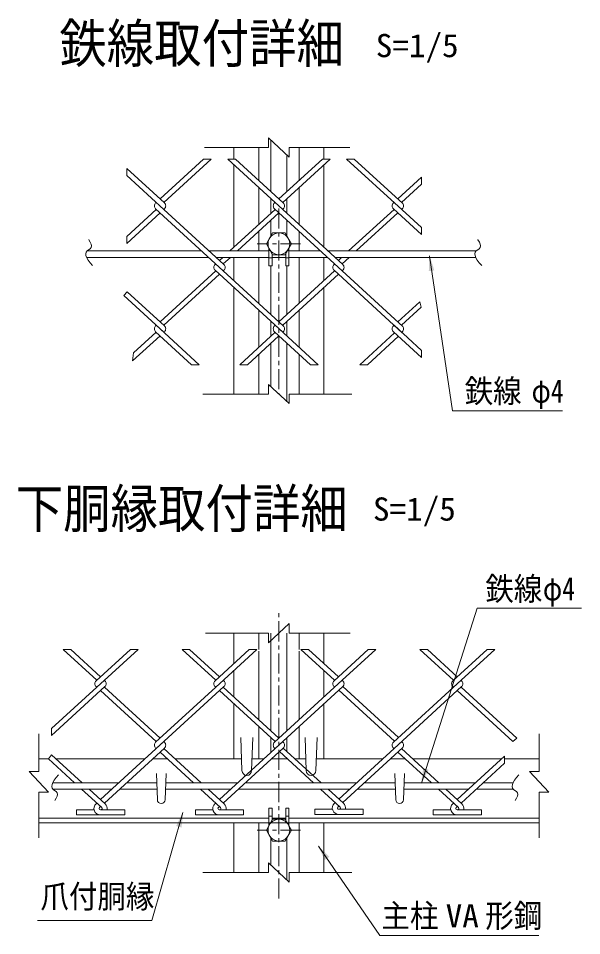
# Model space of a CAD drawing. Units: millimetres, scale not verified, with parts at other scales. Extents: x -4455 to 4455, y -3150 to 3150.
# Drawn here: x 1515 to 2567, y -414 to 1299 of the extents above; entities that cross this region are included whole.
import ezdxf
from ezdxf.enums import TextEntityAlignment as Align

# ---------------------------------------------------------------- set-up
doc = ezdxf.new("R2010")
doc.units = ezdxf.units.MM
doc.header["$LTSCALE"] = 30
doc.linetypes.add('USER1', pattern=[2, 1.25, -0.25, 0.25, -0.25])
doc.layers.add('0-0_7詳細', color=7, linetype='Continuous', lineweight=18)
doc.styles.add('ＭＳ ゴシック', font='')
doc.styles.get('ＭＳ ゴシック').set_extended_font_data('MS Gothic')

msp = doc.modelspace()

# ---------------------------------------------------------------- linework, layer by layer
at = {"layer": '0-0_7詳細', "color": 4}
for p, q in [((2021.31, 1040.32), (1982.54, 1076.32)), ((1982.54, 1058.32), (1982.54, 1076.32)), ((1982.54, 1058.32), (1862.96, 1058.32)), ((2021.31, 1058.32), (2134.48, 1058.32)), ((2021.31, 1058.32), (2021.31, 1040.32)), ((2021.31, 579.83), (1982.54, 615.83)), ((1982.54, 597.83), (1982.54, 615.83)), ((1982.54, 597.83), (1859.73, 597.83)), ((2021.31, 597.83), (2021.31, 579.83)), ((2021.31, 597.83), (2138.13, 597.83)), ((2021.31, 169.19), (1982.54, 133.19)), ((2021.31, 151.19), (2021.31, 169.19)), ((1982.54, 151.19), (1864.74, 151.19)), ((1982.54, 151.19), (1982.54, 133.19)), ((2021.31, 151.19), (2135.25, 151.19)), ((1553.55, -106.91), (1553.55, -36.71)), ((2488.01, -106.91), (2488.01, -36.71)), ((1571.55, -145.68), (1535.55, -106.91)), ((1553.55, -106.91), (1535.55, -106.91)), ((2488.01, -106.91), (2470.01, -106.91)), ((1553.55, -145.68), (1553.55, -231.26)), ((1553.55, -145.68), (1571.55, -145.68)), ((2488.01, -145.68), (2488.01, -231.26)), ((2021.31, -313.95), (1982.54, -277.95)), ((1982.54, -295.95), (1982.54, -277.95)), ((1982.54, -295.95), (1859.73, -295.95)), ((2021.31, -295.95), (2138.13, -295.95)), ((2021.31, -295.95), (2021.31, -313.95))]:
    msp.add_line(p, q, dxfattribs=at)
at = {"layer": '0-0_7詳細', "lineweight": 9}
for p, q in [((1986.93, 1072.25), (1986.93, 975.9)), ((1917.93, 1058.32), (1917.93, 1036.72)), ((1964.43, 1058.32), (1964.43, 996.52)), ((2039.43, 1058.32), (2039.43, 996.52)), ((2085.93, 1058.32), (2085.93, 1036.72)), ((2016.93, 1044.4), (2016.93, 975.9)), ((1917.93, 1026.11), (1917.93, 872.17)), ((2085.93, 1026.11), (2085.93, 872.17)), ((1964.43, 983.5), (1964.43, 914.78)), ((2039.43, 983.5), (2039.43, 914.78)), ((1986.93, 962.88), (1986.93, 935.39)), ((2016.93, 962.88), (2016.93, 935.39)), ((1994.82, 955.65), (1993.75, 954.67)), ((1994.82, 955.65), (1993.75, 954.67)), ((1986.93, 922.37), (1986.93, 893.11)), ((2016.93, 922.37), (2016.93, 893.11)), ((1964.43, 901.75), (1964.43, 865)), ((2039.43, 901.75), (2039.43, 865)), ((1643.61, 865), (1857.51, 865)), ((1871.72, 865), (1983.18, 865)), ((1983.18, 870.09), (1983.18, 837.31)), ((1985.65, 865.81), (1983.18, 865.81)), ((1989.18, 859.7), (1989.18, 837.31)), ((2018.21, 865.81), (2020.68, 865.81)), ((2020.68, 870.09), (2020.68, 837.31)), ((2020.68, 865), (2079.54, 865)), ((2093.75, 865), (2370.27, 865)), ((1642.88, 853), (1870.61, 853)), ((1884.82, 853), (1983.18, 853)), ((1917.93, 853), (1917.93, 809.64)), ((1964.43, 853), (1964.43, 767.03)), ((1989.18, 852.31), (1983.18, 852.31)), ((1989.18, 853), (2014.68, 853)), ((2014.68, 852.31), (2020.68, 852.31)), ((2020.68, 853), (2092.63, 853)), ((2039.43, 853), (2039.43, 767.03)), ((2085.93, 853), (2085.93, 809.64)), ((2106.84, 853), (2369.54, 853)), ((1989.18, 837.31), (1983.18, 837.31)), ((1986.93, 837.31), (1986.93, 746.41)), ((2016.93, 837.31), (2016.93, 746.41)), ((1917.93, 796.62), (1917.93, 597.83)), ((2085.93, 796.62), (2085.93, 597.83)), ((1964.43, 754.01), (1964.43, 685.28)), ((2039.43, 754.01), (2039.43, 685.28)), ((1986.93, 733.39), (1986.93, 705.9)), ((2016.93, 733.39), (2016.93, 705.9)), ((1986.93, 692.88), (1986.93, 611.75)), ((2016.93, 692.88), (2016.93, 583.9)), ((1964.43, 672.26), (1964.43, 597.83)), ((2039.43, 672.26), (2039.43, 597.83)), ((1917.93, 94.63), (1917.93, 151.19)), ((1964.43, 120.91), (1964.43, 151.19)), ((1986.93, -31.12), (1986.93, 151.19)), ((2016.93, -31.12), (2016.93, 151.19)), ((2039.43, 120.91), (2039.43, 151.19)), ((2085.93, 94.63), (2085.93, 151.19)), ((1964.43, -10.51), (1964.43, 117.35)), ((2039.43, -10.51), (2039.43, 117.35)), ((1917.93, 32.1), (1917.93, 81.61)), ((2085.93, 32.1), (2085.93, 81.61)), ((1899.09, 62.39), (1898.02, 63.37)), ((1917.93, -83.24), (1917.93, 19.08)), ((2085.93, -83.24), (2085.93, 19.08)), ((1964.43, -83.24), (1964.43, -23.53)), ((2039.43, -83.24), (2039.43, -23.53)), ((1930.68, -43.93), (1932.93, -105.43)), ((1953.18, -43.93), (1950.93, -105.43)), ((1986.93, -71.63), (1986.93, -44.14)), ((2016.93, -69.67), (2016.93, -44.14)), ((2050.68, -43.93), (2052.93, -105.43)), ((2073.18, -43.93), (2070.93, -105.43)), ((1553.55, -83.24), (1571.33, -83.24)), ((1585.54, -83.24), (1752.23, -83.24)), ((1766.44, -83.24), (1793.36, -83.24)), ((1807.57, -83.24), (1932.11, -83.24)), ((1951.74, -83.24), (1974.26, -83.24)), ((1988.47, -83.24), (2017.53, -83.24)), ((2031.74, -83.24), (2052.11, -83.24)), ((2071.74, -83.24), (2196.29, -83.24)), ((2210.5, -83.24), (2237.41, -83.24)), ((2251.62, -83.24), (2418.31, -83.24)), ((2423.42, -83.24), (2488.01, -83.24)), ((1773.11, -110.7), (1774.91, -159.9)), ((1791.11, -110.7), (1789.31, -159.9)), ((2218.19, -110.7), (2219.99, -159.9)), ((2236.19, -110.7), (2234.39, -159.9)), ((1579.5, -128.24), (1703.12, -128.24)), ((1717.33, -128.24), (1773.75, -128.24)), ((1790.47, -128.24), (1925.15, -128.24)), ((1939.36, -128.24), (2147.18, -128.24)), ((2161.39, -128.24), (2218.84, -128.24)), ((2235.55, -128.24), (2369.21, -128.24)), ((2383.42, -128.24), (2439.13, -128.24)), ((1580.04, -140.24), (1690.03, -140.24)), ((1704.24, -140.24), (1774.19, -140.24)), ((1790.03, -140.24), (1912.05, -140.24)), ((1926.26, -140.24), (2134.08, -140.24)), ((2148.29, -140.24), (2219.28, -140.24)), ((2235.11, -140.24), (2356.11, -140.24)), ((2370.32, -140.24), (2439.66, -140.24)), ((1983.18, -208.33), (1983.18, -175.56)), ((1989.18, -175.56), (1983.18, -175.56)), ((1989.18, -197.94), (1989.18, -175.56)), ((2020.68, -208.33), (2020.68, -175.56)), ((1553.55, -194.24), (1983.18, -194.24)), ((1553.55, -203.24), (1983.18, -203.24)), ((2136.93, -203.24), (1866.93, -203.24)), ((1917.93, -295.95), (1917.93, -203.24)), ((1964.43, -295.95), (1964.43, -203.24)), ((1989.18, -190.56), (1983.18, -190.56)), ((1985.65, -204.06), (1983.18, -204.06)), ((1986.12, -203.24), (2017.74, -203.24)), ((1989.18, -194.24), (2014.68, -194.24)), ((2014.68, -190.56), (2020.68, -190.56)), ((2018.21, -204.06), (2020.68, -204.06)), ((2020.68, -194.24), (2488.01, -194.24)), ((2020.68, -203.24), (2488.01, -203.24)), ((2039.43, -295.95), (2039.43, -203.24)), ((2085.93, -295.95), (2085.93, -203.24)), ((1986.93, -282.02), (1986.93, -231.35)), ((2016.93, -309.88), (2016.93, -231.35))]:
    msp.add_line(p, q, dxfattribs=at)
at = {"layer": '0-0_7詳細', "color": 3}
for p, q in [((1861.27, 1036.72), (1779.9, 962.16)), ((1875.48, 1036.72), (1787, 955.65)), ((1875.48, 1036.72), (1861.27, 1036.72)), ((2009.03, 942.63), (1906.35, 1036.72)), ((1920.56, 1036.72), (1906.35, 1036.72)), ((2010.1, 954.67), (1920.56, 1036.72)), ((2083.29, 1036.72), (2001.93, 962.16)), ((2097.5, 1036.72), (2009.03, 955.65)), ((2097.5, 1036.72), (2083.29, 1036.72)), ((2232.13, 941.65), (2128.38, 1036.72)), ((2142.59, 1036.72), (2128.38, 1036.72)), ((2233.2, 953.69), (2142.59, 1036.72)), ((1788.07, 954.67), (1717.78, 1019.08)), ((1717.78, 1019.08), (1717.78, 1006.05)), ((1787, 942.63), (1717.78, 1006.05)), ((2268.13, 1002.63), (2223.95, 962.16)), ((2268.13, 989.61), (2268.13, 1002.63)), ((2268.13, 989.61), (2231.06, 955.65)), ((2010.1, 954.67), (2001.93, 962.16)), ((1772.79, 942.63), (1717.78, 892.22)), ((1772.79, 955.65), (1771.72, 954.67)), ((1772.79, 955.65), (1771.72, 954.67)), ((1772.79, 955.65), (1771.72, 954.67)), ((1772.79, 955.65), (1771.72, 954.67)), ((1898.02, 827.88), (1771.72, 943.61)), ((1788.07, 943.61), (1787, 942.63)), ((1899.09, 839.92), (1787, 942.63)), ((1994.82, 942.63), (1910.1, 865)), ((2120.05, 827.88), (1993.75, 943.61)), ((2010.1, 943.61), (2009.03, 942.63)), ((2121.12, 839.92), (2009.03, 942.63)), ((2216.85, 942.63), (2132.13, 865)), ((2216.85, 955.65), (2215.78, 954.67)), ((2216.85, 955.65), (2215.78, 954.67)), ((2268.13, 895.64), (2215.78, 943.61)), ((2232.13, 943.61), (2231.06, 942.63)), ((1779.9, 936.12), (1717.78, 879.2)), ((2001.93, 936.12), (1924.31, 865)), ((2223.95, 936.12), (2146.34, 865)), ((2268.13, 908.66), (2232.13, 941.65)), ((2268.13, 895.64), (2268.13, 908.66)), ((1717.78, 892.22), (1717.78, 879.2)), ((1883.81, 840.9), (1882.74, 839.92)), ((1883.81, 840.9), (1882.74, 839.92)), ((1897.01, 853), (1890.91, 847.41)), ((1899.09, 839.92), (1890.91, 847.41)), ((1911.22, 853), (1898.02, 840.9)), ((2105.84, 840.9), (2104.77, 839.92)), ((2105.84, 840.9), (2104.77, 839.92)), ((2119.04, 853), (2112.94, 847.41)), ((2133.25, 853), (2120.05, 840.9)), ((1883.81, 827.88), (1779.9, 732.67)), ((2009.03, 713.13), (1882.74, 828.86)), ((1899.09, 828.86), (1898.02, 827.88)), ((2010.1, 725.17), (1898.02, 827.88)), ((2105.84, 827.88), (2001.93, 732.67)), ((2232.13, 712.15), (2104.76, 828.86)), ((2121.12, 828.86), (2120.05, 827.88)), ((2233.2, 724.19), (2120.05, 827.88)), ((1890.91, 821.37), (1787, 726.16)), ((2112.94, 821.37), (2009.03, 726.16)), ((1718.55, 788.88), (1712.02, 781.84)), ((1788.07, 725.17), (1718.55, 788.88)), ((1787, 713.13), (1712.02, 781.84)), ((2264.97, 770.25), (2223.95, 732.67)), ((2267.71, 759.74), (2231.06, 726.16)), ((2264.97, 770.25), (2267.71, 759.74)), ((1772.79, 726.16), (1771.72, 725.17)), ((1772.79, 726.16), (1771.72, 725.17)), ((1853.03, 652.64), (1772.79, 726.16)), ((1788.07, 725.17), (1779.9, 732.67)), ((1994.82, 726.16), (1993.75, 725.17)), ((1994.82, 726.16), (1993.75, 725.17)), ((2075.05, 652.64), (1994.82, 726.16)), ((2216.85, 726.16), (2215.78, 725.17)), ((2216.85, 726.16), (2215.78, 725.17)), ((2268.27, 679.04), (2216.85, 726.16)), ((1779.9, 706.62), (1728.54, 659.57)), ((1838.82, 652.64), (1771.72, 714.12)), ((1788.07, 714.12), (1787, 713.13)), ((1994.82, 713.13), (1928.8, 652.64)), ((2001.93, 706.62), (1943.01, 652.64)), ((2060.84, 652.64), (1993.75, 714.12)), ((2010.1, 714.12), (2009.03, 713.13)), ((2217.92, 712.15), (2152.97, 652.64)), ((2225.03, 705.64), (2167.18, 652.64)), ((2223.95, 706.62), (2215.78, 714.12)), ((2268.05, 666.22), (2215.78, 714.12)), ((2232.13, 714.12), (2231.06, 713.13)), ((2232.13, 714.12), (2231.06, 713.13)), ((2268.27, 679.04), (2268.05, 666.22)), ((1853.03, 652.64), (1838.82, 652.64)), ((1943.01, 652.64), (1928.8, 652.64)), ((2075.05, 652.64), (2060.84, 652.64)), ((2167.18, 652.64), (2152.97, 652.64)), ((1661.78, 63.37), (1598.98, 120.91)), ((1613.19, 120.91), (1598.98, 120.91)), ((1668.88, 69.88), (1613.19, 120.91)), ((1724.58, 120.91), (1660.71, 62.39)), ((1738.79, 120.91), (1661.78, 50.35)), ((1738.79, 120.91), (1724.58, 120.91)), ((1883.81, 63.37), (1821.01, 120.91)), ((1835.22, 120.91), (1821.01, 120.91)), ((1890.91, 69.88), (1835.22, 120.91)), ((1946.61, 120.91), (1882.74, 62.39)), ((1960.82, 120.91), (1883.81, 50.35)), ((1960.82, 120.91), (1946.61, 120.91)), ((2105.84, 63.37), (2043.04, 120.91)), ((2057.25, 120.91), (2043.04, 120.91)), ((2112.94, 69.88), (2057.25, 120.91)), ((2168.63, 120.91), (2104.77, 62.39)), ((2182.84, 120.91), (2120.05, 63.37)), ((2182.84, 120.91), (2168.63, 120.91)), ((2327.86, 63.37), (2265.07, 120.91)), ((2279.28, 120.91), (2265.07, 120.91)), ((2334.97, 69.88), (2279.28, 120.91)), ((2390.66, 120.91), (2326.79, 62.39)), ((2404.87, 120.91), (2342.07, 63.37)), ((2404.87, 120.91), (2390.66, 120.91)), ((2112.94, 69.88), (2104.77, 62.39)), ((2334.97, 69.88), (2326.79, 62.39)), ((1677.06, 62.39), (1675.99, 63.37)), ((2120.05, 63.37), (1993.75, -52.36)), ((2121.12, 62.39), (2120.05, 63.37)), ((2121.12, 62.39), (2120.05, 63.37)), ((2342.07, 63.37), (2215.78, -52.36)), ((2343.14, 62.39), (2342.07, 63.37)), ((2343.14, 62.39), (2342.07, 63.37)), ((1677.06, 51.33), (1577.43, -39.96)), ((1661.78, 50.35), (1577.43, -26.94)), ((1661.78, 50.35), (1660.71, 51.33)), ((1661.78, 50.35), (1660.71, 51.33)), ((1677.06, 51.33), (1668.88, 43.84)), ((1772.79, -51.38), (1668.88, 43.84)), ((1779.9, -44.87), (1675.99, 50.35)), ((1883.81, 50.35), (1771.72, -52.36)), ((1899.09, 51.33), (1772.79, -64.4)), ((1883.81, 50.35), (1882.74, 51.33)), ((1883.81, 50.35), (1882.74, 51.33)), ((1899.09, 51.33), (1890.91, 43.84)), ((1994.82, -51.38), (1890.91, 43.84)), ((2001.93, -44.87), (1898.02, 50.35)), ((2121.12, 51.33), (1994.82, -64.4)), ((2105.84, 50.35), (2104.77, 51.33)), ((2105.84, 50.35), (2104.77, 51.33)), ((2217.92, -50.4), (2114.01, 44.82)), ((2225.03, -43.89), (2121.12, 51.33)), ((2343.14, 51.33), (2216.85, -64.4)), ((2327.86, 50.35), (2326.79, 51.33)), ((2327.86, 50.35), (2326.79, 51.33)), ((2438.88, -51.38), (2334.97, 43.84)), ((2445.98, -44.87), (2342.07, 50.35)), ((1577.43, -26.94), (1577.43, -39.96)), ((1787, -51.38), (1668.88, -159.61)), ((1788.07, -52.36), (1787, -51.38)), ((2009.03, -51.38), (1890.91, -159.61)), ((2010.1, -52.36), (2009.03, -51.38)), ((2232.13, -50.4), (2114.01, -158.63)), ((2223.95, -44.87), (2215.78, -52.36)), ((2232.13, -52.36), (2231.06, -51.38)), ((2232.13, -52.36), (2231.06, -51.38)), ((2438.88, -51.38), (2445.98, -44.87)), ((1788.07, -63.42), (1675.99, -166.12)), ((1772.79, -64.4), (1771.72, -63.42)), ((1772.79, -64.4), (1771.72, -63.42)), ((1788.07, -63.42), (1779.9, -70.91)), ((1856.68, -128.24), (1787, -64.4)), ((2010.1, -63.42), (1898.02, -166.12)), ((1994.82, -64.4), (1993.75, -63.42)), ((1994.82, -64.4), (1993.75, -63.42)), ((2080.85, -128.24), (2010.1, -63.42)), ((2233.2, -62.44), (2121.12, -165.14)), ((2216.85, -64.4), (2215.78, -63.42)), ((2216.85, -64.4), (2215.78, -63.42)), ((2300.73, -128.24), (2231.06, -64.4)), ((1620.44, -128.24), (1571.33, -83.24)), ((1842.47, -128.24), (1779.9, -70.91)), ((2066.64, -128.24), (2003, -69.93)), ((2286.52, -128.24), (2223.95, -70.91)), ((2423.42, -78.56), (2334.97, -159.61)), ((2423.42, -91.58), (2423.42, -78.56)), ((2423.42, -91.58), (2342.07, -166.12)), ((1670.94, -174.52), (1633.53, -140.24)), ((1677.43, -167.44), (1647.74, -140.24)), ((1892.97, -174.52), (1855.56, -140.24)), ((1899.46, -167.44), (1869.77, -140.24)), ((2116.07, -173.54), (2079.73, -140.24)), ((2122.55, -166.46), (2093.94, -140.24)), ((2337.03, -174.52), (2299.62, -140.24)), ((2343.51, -167.44), (2313.83, -140.24)), ((1661.78, -166.12), (1660.34, -167.44)), ((1675.99, -166.12), (1677.43, -167.44)), ((1883.81, -166.12), (1882.37, -167.44)), ((2106.91, -165.14), (2105.47, -166.46)), ((2327.86, -166.12), (2326.43, -167.44)), ((1623.88, -188.29), (1623.88, -178.69)), ((1656.69, -178.69), (1623.88, -178.69)), ((1669.32, -188.29), (1623.88, -188.29)), ((1668.88, -172.64), (1666.83, -174.52)), ((1668.45, -178.69), (1713.88, -178.69)), ((1669.32, -178.69), (1668.45, -178.69)), ((1668.45, -188.29), (1713.88, -188.29)), ((1668.88, -172.64), (1670.94, -174.52)), ((1713.88, -188.29), (1713.88, -178.69)), ((1878.72, -178.69), (1845.91, -178.69)), ((1845.91, -188.29), (1845.91, -178.69)), ((1891.35, -188.29), (1845.91, -188.29)), ((1890.91, -172.64), (1888.86, -174.52)), ((1891.35, -178.69), (1890.48, -178.69)), ((1890.48, -178.69), (1935.91, -178.69)), ((1890.48, -188.29), (1935.91, -188.29)), ((1935.91, -188.29), (1935.91, -178.69)), ((2069.01, -187.31), (2069.01, -177.71)), ((2101.82, -177.71), (2069.01, -177.71)), ((2114.45, -187.31), (2069.01, -187.31)), ((2114.01, -171.65), (2111.95, -173.54)), ((2113.58, -177.71), (2159.01, -177.71)), ((2114.45, -177.71), (2113.58, -177.71)), ((2113.58, -187.31), (2159.01, -187.31)), ((2159.01, -187.31), (2159.01, -177.71)), ((2322.78, -178.69), (2289.97, -178.69)), ((2289.97, -188.29), (2289.97, -178.69)), ((2335.4, -188.29), (2289.97, -188.29)), ((2334.97, -172.64), (2332.91, -174.52)), ((2334.53, -178.69), (2379.97, -178.69)), ((2335.4, -178.69), (2334.53, -178.69)), ((2334.53, -188.29), (2379.97, -188.29)), ((2379.97, -188.29), (2379.97, -178.69))]:
    msp.add_line(p, q, dxfattribs=at)
at = {"layer": '0-0_7詳細', "color": 1, "linetype": 'USER1'}
for p, q in [((2001.93, 944.5), (2001.93, 597.83)), ((2042.22, 878.35), (1961.58, 878.35)), ((2001.93, -344.19), (2001.93, 195.58)), ((2042.22, -216.59), (1961.58, -216.59))]:
    msp.add_line(p, q, dxfattribs=at)
at = {"layer": '0-0_7詳細', "color": 3}
for points in [[(1978.41, 878.35), (1990.17, 898.72), (2013.69, 898.72), (2025.45, 878.35), (2013.69, 857.98), (1990.17, 857.98)], [(1978.41, -216.59), (1990.17, -236.96), (2013.69, -236.96), (2025.45, -216.59), (2013.69, -196.23), (1990.17, -196.23)]]:
    msp.add_lwpolyline(points, close=True, dxfattribs=at)
at = {"layer": '0-0_7詳細', "color": 4}
for points in [[(1646.68, 886.09), (1646.99, 885.7), (1649.65, 881.5), (1651.22, 877.75), (1651.69, 874.43), (1651.06, 871.56), (1649.34, 869.12), (1646.53, 867.13), (1643.7, 865.13), (1641.94, 862.65), (1641.26, 859.69), (1641.65, 856.26), (1643.12, 852.35), (1645.66, 847.97), (1649.28, 843.11), (1653.96, 837.78)], [(2373.34, 886.09), (2373.65, 885.7), (2376.32, 881.5), (2377.88, 877.75), (2378.35, 874.43), (2377.73, 871.56), (2376.01, 869.12), (2373.19, 867.13), (2370.36, 865.13), (2368.61, 862.65), (2367.93, 859.69), (2368.32, 856.26), (2369.79, 852.35), (2372.33, 847.97), (2375.94, 843.11), (2380.63, 837.78)], [(1583.24, -161.51), (1583.55, -161.13), (1586.21, -156.93), (1587.78, -153.17), (1588.25, -149.85), (1587.62, -146.98), (1585.9, -144.55), (1583.08, -142.56), (1580.26, -140.55), (1578.5, -138.07), (1577.82, -135.11), (1578.21, -131.68), (1579.68, -127.77), (1582.22, -123.39), (1585.83, -118.53), (1590.52, -113.2)], [(2442.86, -161.51), (2443.17, -161.13), (2445.84, -156.93), (2447.4, -153.17), (2447.87, -149.85), (2447.25, -146.98), (2445.53, -144.55), (2442.71, -142.56), (2439.88, -140.55), (2438.13, -138.07), (2437.45, -135.11), (2437.84, -131.68), (2439.31, -127.77), (2441.85, -123.39), (2445.46, -118.53), (2450.15, -113.2)], [(2488.01, -145.68), (2506.01, -145.68), (2470.01, -106.91)], [(1551.22, -385.44), (1764.32, -385.44), (1822.79, -183.43)]]:
    msp.add_lwpolyline(points, dxfattribs=at)
at = {"layer": '0-0_7詳細', "lineweight": 9}
for points in [[(2014.68, 859.7), (2014.68, 837.31), (2020.68, 837.31)], [(2014.68, -197.94), (2014.68, -175.56), (2020.68, -175.56)], [(2487.09, -413.71), (2190.12, -413.71), (2075.78, -246.43)]]:
    msp.add_lwpolyline(points, dxfattribs=at)
at = {"layer": '0-0_7詳細', "color": 1}
msp.add_lwpolyline([(2531.39, 566.52), (2325.88, 566.52), (2282.84, 855.74)], dxfattribs=at)
at = {"layer": '0-0_7詳細', "color": 3}
for points in [[(1772.79, 713.13), (1730.58, 674.45), (1728.54, 659.57)], [(1634.65, -128.24), (1577.43, -75.81), (1571.33, -83.24)]]:
    msp.add_lwpolyline(points, dxfattribs=at)
at = {"layer": '0-0_7詳細', "color": 5}
msp.add_lwpolyline([(2567.21, 197.64), (2372, 197.64), (2267.89, -129.02)], dxfattribs=at)
at = {"layer": '0-0_7詳細', "color": 3}
for centre in [(2001.93, 878.35), (2001.93, -216.59)]:
    msp.add_circle(centre, 20.4, dxfattribs=at)
for centre, radius, start, end in [((1776.79, 949.14), 7.5, 132.5, 227.5), ((1783.01, 949.14), 7.5, 312.5, 47.5), ((1998.82, 949.14), 7.5, 132.5, 227.5), ((2005.03, 949.14), 7.5, 312.5, 47.5), ((2220.85, 949.14), 7.5, 132.5, 227.5), ((2227.06, 949.14), 7.5, 312.5, 47.5), ((1887.8, 834.39), 7.5, 132.5, 227.5), ((1894.02, 834.39), 7.5, 312.5, 47.5), ((2109.83, 834.39), 7.5, 132.5, 227.5), ((2116.05, 834.39), 7.5, 312.5, 47.5), ((1776.79, 719.65), 7.5, 132.5, 227.5), ((1783.01, 719.65), 7.5, 312.5, 47.5), ((1998.82, 719.65), 7.5, 132.5, 227.5), ((2005.03, 719.65), 7.5, 312.5, 47.5), ((2220.85, 719.65), 7.5, 132.5, 227.5), ((2227.06, 719.65), 7.5, 312.5, 47.5), ((1665.78, 56.86), 7.5, 132.5, 227.5), ((1671.99, 56.86), 7.5, 312.5, 47.5), ((1887.8, 56.86), 7.5, 132.5, 227.5), ((1894.02, 56.86), 7.5, 312.5, 47.5), ((2109.83, 56.86), 7.5, 132.5, 227.5), ((2116.05, 56.86), 7.5, 312.5, 47.5), ((2331.86, 56.86), 7.5, 132.5, 227.5), ((2338.08, 56.86), 7.5, 312.5, 47.5), ((1776.79, -57.89), 7.5, 132.5, 227.5), ((1783.01, -57.89), 7.5, 312.5, 47.5), ((1998.82, -57.89), 7.5, 132.5, 227.5), ((2005.03, -57.89), 7.5, 312.5, 47.5), ((2220.85, -57.89), 7.5, 132.5, 227.5), ((2227.06, -57.89), 7.5, 312.5, 47.5), ((1668.45, -176.29), 12, 132.5, 270), ((1669.32, -176.29), 12, 348.46304, 47.5), ((1890.48, -176.29), 12, 132.5, 270), ((1891.35, -176.29), 12, 348.46304, 47.5), ((2113.58, -175.31), 12, 132.5, 270), ((2114.45, -175.31), 12, 348.46304, 47.5), ((2334.53, -176.29), 12, 132.5, 270), ((2335.4, -176.29), 12, 348.46304, 47.5), ((1668.45, -176.29), 2.4, 132.5, 270), ((1669.32, -176.29), 2.4, 270, 47.5), ((1890.48, -176.29), 2.4, 132.5, 270), ((1891.35, -176.29), 2.4, 270, 47.5), ((2113.58, -175.31), 2.4, 132.5, 270), ((2114.45, -175.31), 2.4, 270, 47.5), ((2334.53, -176.29), 2.4, 132.5, 270), ((2335.4, -176.29), 2.4, 270, 47.5)]:
    msp.add_arc(centre, radius, start, end, dxfattribs=at)
at = {"layer": '0-0_7詳細', "lineweight": 9}
for centre, radius in [((1941.93, -105.43), 9), ((2061.93, -105.43), 9), ((1782.11, -159.9), 7.2), ((2227.19, -159.9), 7.2)]:
    msp.add_arc(centre, radius, 180, 0, dxfattribs=at)
at = {"layer": '0-0_7詳細', "color": 1}
msp.add_solid([(2282.55, 857.72), (2292.11, 828.81), (2281.81, 827.28)], dxfattribs=at)
at = {"layer": '0-0_7詳細', "color": 5}
msp.add_solid([(2267.29, -130.93), (2271.43, -100.76), (2281.36, -103.93)], dxfattribs=at)
at = {"layer": '0-0_7詳細', "color": 4}
msp.add_solid([(1823.34, -181.51), (1820.01, -211.78), (1810, -208.88)], dxfattribs=at)
at = {"layer": '0-0_7詳細'}
msp.add_solid([(2074.65, -244.78), (2095.88, -266.61), (2087.28, -272.49)], dxfattribs=at)

# ---------------------------------------------------------------- texts
at = {"layer": '0-0_7詳細', "style": 'ＭＳ ゴシック', "width": 0.9}
for s, p in [('鉄線取付詳細', (1591.88, 1194.92)), ('下胴縁取付詳細', (1510.46, 326.26))]:
    msp.add_text(s, height=72.14, dxfattribs=at).set_placement(p, align=Align.BOTTOM_LEFT)
at = {"layer": '0-0_7詳細', "color": 3, "style": 'ＭＳ ゴシック'}
for s, width, p in [('S=1/5', 1.05, (2182.75, 1213.9)), ('鉄線', 0.9, (2348.72, 568.69)), ('φ4', 0.8, (2473.81, 568.69)), ('S=1/5', 1.05, (2177.55, 348.35)), ('鉄線', 0.9, (2387.31, 199.45)), ('φ4', 0.8, (2494.98, 199.45)), ('爪付胴縁', 0.9, (1556.61, -375.12)), ('主柱', 0.9, (2193.45, -411.25)), ('VA', 1.05, (2313.34, -411.25)), ('形鋼', 0.9, (2387.16, -411.25))]:
    msp.add_text(s, height=43.33, dxfattribs=dict(at, width=width)).set_placement(p, align=Align.BOTTOM_LEFT)

doc.saveas('drawing.dxf')
